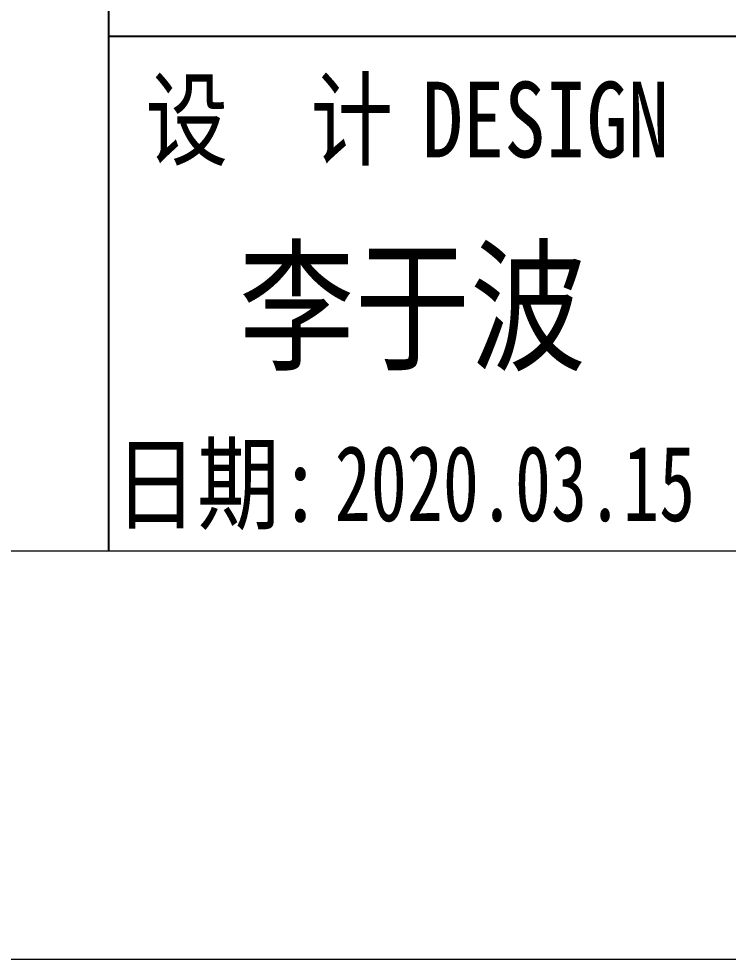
# Model space of a CAD drawing. Header units: millimetres. Extents: x 1333 to 190452, y -42879 to -5704.
# Drawn here: x 187901.1 to 187994.8, y -17760.8 to -17636.5 of the extents above; entities that cross this region are included whole.
import ezdxf
from ezdxf.enums import TextEntityAlignment as Align

# ---------------------------------------------------------------- set-up
doc = ezdxf.new("R2010")
doc.units = ezdxf.units.MM
doc.header["$LTSCALE"] = 0.5
doc.layers.add('图\\M+19E79\\M+195B6\\M+18E9A', color=7, linetype='Continuous')
doc.layers.add('图框', color=7, linetype='Continuous', lineweight=18)
doc.layers.add('打印-禁用', color=7, linetype='Continuous', lineweight=15, plot=False)
doc.styles.add('国标', font='simfang.ttf', dxfattribs={"width": 0.8})

# ---------------------------------------------------------------- blocks, each defined once
blk = doc.blocks.new('GZDEH零件A3图框V01版')
at = {"layer": '图\\M+19E79\\M+195B6\\M+18E9A', "color": 9, "linetype": 'Continuous'}
blk.add_line((3092.49, -1832.961), (3092.49, -1788.461), dxfattribs=at)
at = {"layer": '图\\M+19E79\\M+195B6\\M+18E9A', "color": 9}
blk.add_line((3181.99, -1815.961), (3092.49, -1815.961), dxfattribs=at)
at = {"layer": '图框', "linetype": 'Continuous'}
blk.add_line((2882.49, -1832.961), (3272.49, -1832.961), dxfattribs=at)
at = {"layer": '打印-禁用', "linetype": 'Continuous'}
blk.add_line((2857.49, -1846.461), (3277.49, -1846.461), dxfattribs=at)
at = {"layer": '图\\M+19E79\\M+195B6\\M+18E9A', "color": 9, "style": '国标', "width": 0.8}
for s, p in [('设  计', (3097.793, -1819.96)), ('日期:', (3096.088, -1831.999))]:
    blk.add_text(s, height=2.5, dxfattribs=at).set_placement(p, align=Align.CENTER)
blk.add_text(' DESIGN', height=2.5, dxfattribs=at).set_placement((3101.469, -1819.96))
blk = doc.blocks.new('DEH A3')
at = {"layer": '图框'}
blk.add_blockref('GZDEH零件A3图框V01版', (-2857.49, 1846.461), dxfattribs=at)

msp = doc.modelspace()

# ---------------------------------------------------------------- block references
at = {"layer": '图框', "xscale": 4, "yscale": 4, "zscale": 4}
msp.add_blockref('DEH A3', (186972.96, -17760.849), dxfattribs=at)

# ---------------------------------------------------------------- texts
at = {"layer": '图\\M+19E79\\M+195B6\\M+18E9A', "color": 3, "style": '国标'}
for s, height, width, p in [('李于波', 14, 0.8, (187930.152, -17681.583)), ('2020.03.15', 10, 0.7, (187942.812, -17702.929))]:
    msp.add_text(s, height=height, dxfattribs=dict(at, width=width)).set_placement(p)

doc.saveas('drawing.dxf')
